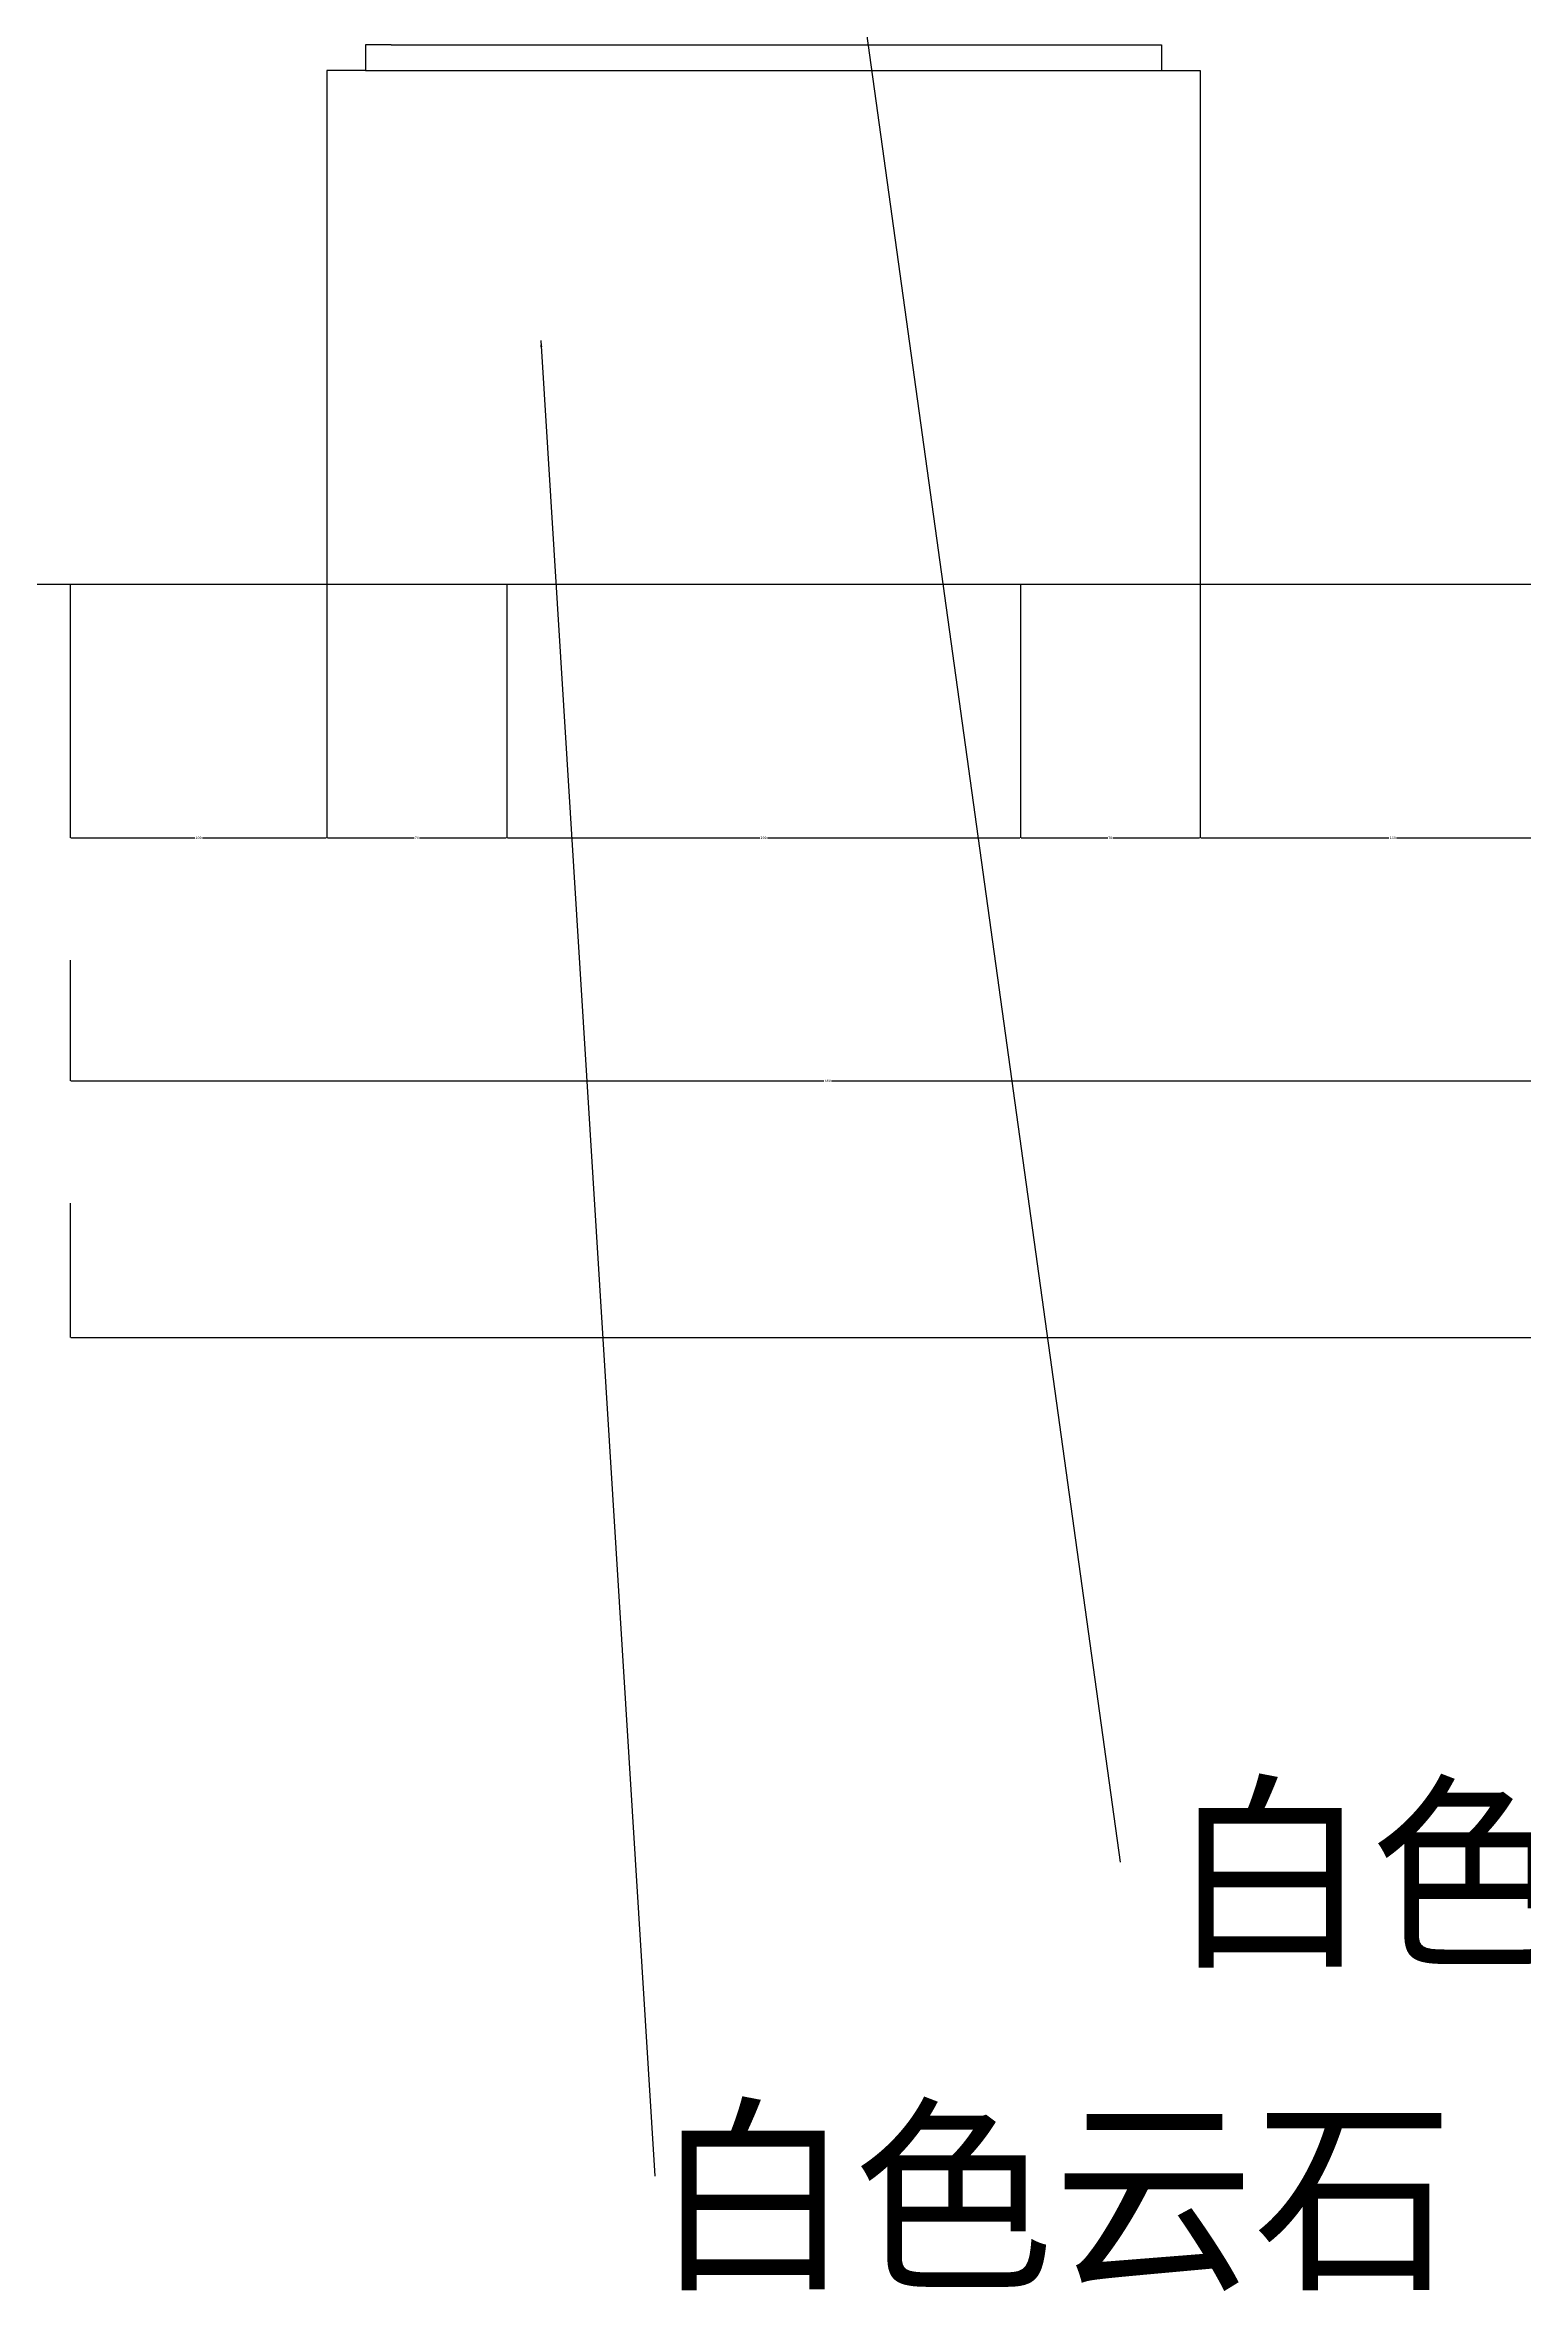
# Model space of a CAD drawing. Header units: metres. Extents: x 0 to 5410, y 0 to 6910.
# Drawn here: x 636 to 1211, y 2355 to 3229 of the extents above; entities that cross this region are included whole.
import ezdxf

# ---------------------------------------------------------------- set-up
doc = ezdxf.new("R2010")
doc.units = ezdxf.units.M
for name, color, linetype in [('2', 2, 'Continuous'), ('3', 3, 'Continuous'), ('4', 4, 'Continuous'), ('7', 7, 'Continuous'), ('DIM', 3, 'Continuous'), ('TEXT', 3, 'Continuous')]:
    doc.layers.add(name, color=color, linetype=linetype)
doc.dimstyles.get("Standard").update_dxf_attribs({"dimtxt": 2.5, "dimasz": 2.5, "dimexe": 1.25, "dimexo": 0.625, "dimtad": 1, "dimcen": 2.5, "dimazin": 3, "dimtfac": 1, "dimtmove": 0, "dimatfit": 3})

# ---------------------------------------------------------------- blocks, each defined once
blk = doc.blocks.new('*D5')
for p, q in [((645.52, 2778.25), (645.52, 2725.87)), ((4065.52, 2778.25), (4065.52, 2725.87)), ((645.77, 2725.87), (2353.52, 2725.87)), ((2357.52, 2725.87), (4065.27, 2725.87))]:
    blk.add_line(p, q)
at = {"layer": 'Defpoints'}
for p in [(645.52, 2778.25), (4065.52, 2778.25), (645.52, 2725.87)]:
    blk.add_point(p, dxfattribs=at)
at = {"layer": 'DIM', "insert": (2355.52, 2725.87), "char_height": 1, "attachment_point": 5}
blk.add_mtext('3420', dxfattribs=at)
blk = doc.blocks.new('*D10')
for p, q in [((815.52, 3019.21), (815.52, 2920.46)), ((1015.52, 3019.21), (1015.52, 2920.46)), ((815.77, 2920.46), (914.02, 2920.46)), ((917.02, 2920.46), (1015.27, 2920.46))]:
    blk.add_line(p, q)
at = {"layer": 'Defpoints'}
for p in [(815.52, 3019.21), (1015.52, 3019.21), (815.52, 2920.46)]:
    blk.add_point(p, dxfattribs=at)
at = {"layer": 'DIM', "insert": (915.52, 2920.46), "char_height": 1, "attachment_point": 5}
blk.add_mtext('200', dxfattribs=at)
blk = doc.blocks.new('*D11')
for p, q in [((645.52, 2872.83), (645.52, 2825.87)), ((1235.52, 2872.83), (1235.52, 2825.87)), ((645.77, 2825.87), (939.02, 2825.87)), ((942.02, 2825.87), (1235.27, 2825.87))]:
    blk.add_line(p, q)
at = {"layer": 'Defpoints'}
for p in [(645.52, 2872.83), (1235.52, 2872.83), (645.52, 2825.87)]:
    blk.add_point(p, dxfattribs=at)
at = {"layer": 'DIM', "insert": (940.52, 2825.87), "char_height": 1, "attachment_point": 5}
blk.add_mtext('590', dxfattribs=at)
blk = doc.blocks.new('*D25')
for p, q in [((645.52, 3019.21), (645.52, 2920.46)), ((745.52, 3019.21), (745.52, 2920.46)), ((645.77, 2920.46), (694.02, 2920.46)), ((697.02, 2920.46), (745.27, 2920.46))]:
    blk.add_line(p, q)
at = {"layer": 'Defpoints'}
for p in [(645.52, 3019.21), (745.52, 3019.21), (645.52, 2920.46)]:
    blk.add_point(p, dxfattribs=at)
at = {"layer": 'DIM', "insert": (695.52, 2920.46), "char_height": 1, "attachment_point": 5}
blk.add_mtext('100', dxfattribs=at)
blk = doc.blocks.new('*D26')
for p, q in [((745.52, 3019.21), (745.52, 2920.46)), ((815.52, 3019.21), (815.52, 2920.46)), ((745.77, 2920.46), (779.52, 2920.46)), ((781.52, 2920.46), (815.27, 2920.46))]:
    blk.add_line(p, q)
at = {"layer": 'Defpoints'}
for p in [(745.52, 3019.21), (815.52, 3019.21), (745.52, 2920.46)]:
    blk.add_point(p, dxfattribs=at)
at = {"layer": 'DIM', "insert": (780.52, 2920.46), "char_height": 1, "attachment_point": 5}
blk.add_mtext('70', dxfattribs=at)
blk = doc.blocks.new('*D35')
for p, q in [((1085.52, 3019.21), (1085.52, 2920.46)), ((1235.52, 3019.21), (1235.52, 2920.46)), ((1085.77, 2920.46), (1159.02, 2920.46)), ((1162.02, 2920.46), (1235.27, 2920.46))]:
    blk.add_line(p, q)
at = {"layer": 'Defpoints'}
for p in [(1085.52, 3019.21), (1235.52, 3019.21), (1085.52, 2920.46)]:
    blk.add_point(p, dxfattribs=at)
at = {"layer": 'DIM', "insert": (1160.52, 2920.46), "char_height": 1, "attachment_point": 5}
blk.add_mtext('150', dxfattribs=at)
blk = doc.blocks.new('*D36')
for p, q in [((1015.52, 3019.21), (1015.52, 2920.46)), ((1085.52, 3019.21), (1085.52, 2920.46)), ((1015.77, 2920.46), (1049.52, 2920.46)), ((1051.52, 2920.46), (1085.27, 2920.46))]:
    blk.add_line(p, q)
at = {"layer": 'Defpoints'}
for p in [(1015.52, 3019.21), (1085.52, 3019.21), (1015.52, 2920.46)]:
    blk.add_point(p, dxfattribs=at)
at = {"layer": 'DIM', "insert": (1050.52, 2920.46), "char_height": 1, "attachment_point": 5}
blk.add_mtext('70', dxfattribs=at)

msp = doc.modelspace()

# ---------------------------------------------------------------- linework, layer by layer
at = {"layer": '2'}
msp.add_line((402.86, 3019.21), (4205.46, 3019.21), dxfattribs=at)
at = {"layer": '3'}
msp.add_line((770.52, 3229.21), (1060.52, 3229.21), dxfattribs=at)
at = {"layer": '4'}
for p, q in [((760.52, 3229.21), (760.52, 3219.21)), ((770.52, 3229.21), (760.52, 3229.21)), ((1060.52, 3229.21), (1070.52, 3229.21)), ((1070.52, 3229.21), (1070.52, 3219.21)), ((760.52, 3219.21), (745.52, 3219.21)), ((745.52, 3219.21), (745.52, 3019.21)), ((1070.52, 3219.21), (1085.52, 3219.21)), ((1085.52, 3219.21), (1085.52, 3019.21))]:
    msp.add_line(p, q, dxfattribs=at)
at = {"layer": '7'}
msp.add_line((760.52, 3219.21), (1070.52, 3219.21), dxfattribs=at)

# ---------------------------------------------------------------- texts
at = {"layer": 'TEXT'}
for s, p in [('白色云石壁柱', (1073.74, 2487.09)), ('白色云石', (872.44, 2361.37))]:
    msp.add_text(s, height=60, dxfattribs=at).set_placement(p)

# ---------------------------------------------------------------- dimensions: what is measured, and where the dimension line sits
at = {"layer": 'DIM'}
for base, p1, p2, picture, middle in [((645.52, 2920.46), (645.52, 3019.21), (745.52, 3019.21), '*D25', (695.52, 2920.46)), ((745.52, 2920.46), (745.52, 3019.21), (815.52, 3019.21), '*D26', (780.52, 2920.46)), ((815.52, 2920.46), (815.52, 3019.21), (1015.52, 3019.21), '*D10', (915.52, 2920.46)), ((1015.52, 2920.46), (1015.52, 3019.21), (1085.52, 3019.21), '*D36', (1050.52, 2920.46)), ((1085.52, 2920.46), (1085.52, 3019.21), (1235.52, 3019.21), '*D35', (1160.52, 2920.46)), ((645.52, 2825.87), (645.52, 2872.83), (1235.52, 2872.83), '*D11', (940.52, 2825.87)), ((645.52, 2725.87), (645.52, 2778.25), (4065.52, 2778.25), '*D5', (2355.52, 2725.87))]:
    dim = msp.add_linear_dim(base=base, p1=p1, p2=p2, dimstyle='Standard', dxfattribs=at)
    dim.commit()
    dim.dimension.update_dxf_attribs({"geometry": picture, "text_midpoint": middle})

# ---------------------------------------------------------------- leaders
for points in [[(911.08, 3555.1), (1054.39, 2521.65)], [(828.83, 3114.11), (873.15, 2399.33)]]:
    msp.add_leader(points, dimstyle='Standard', dxfattribs=at)

doc.saveas('drawing.dxf')
